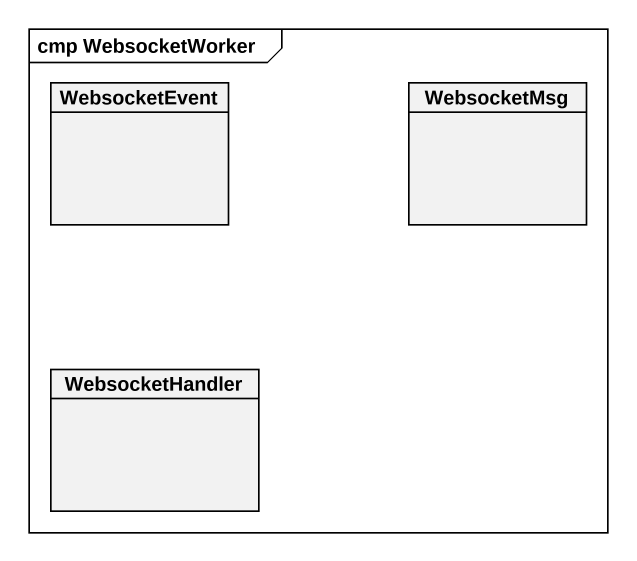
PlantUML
@startuml
mainframe cmp WebsocketWorker
hide circle
hide empty members
class WebsocketEvent
class WebsocketMsg
class WebsocketHandler
@enduml
